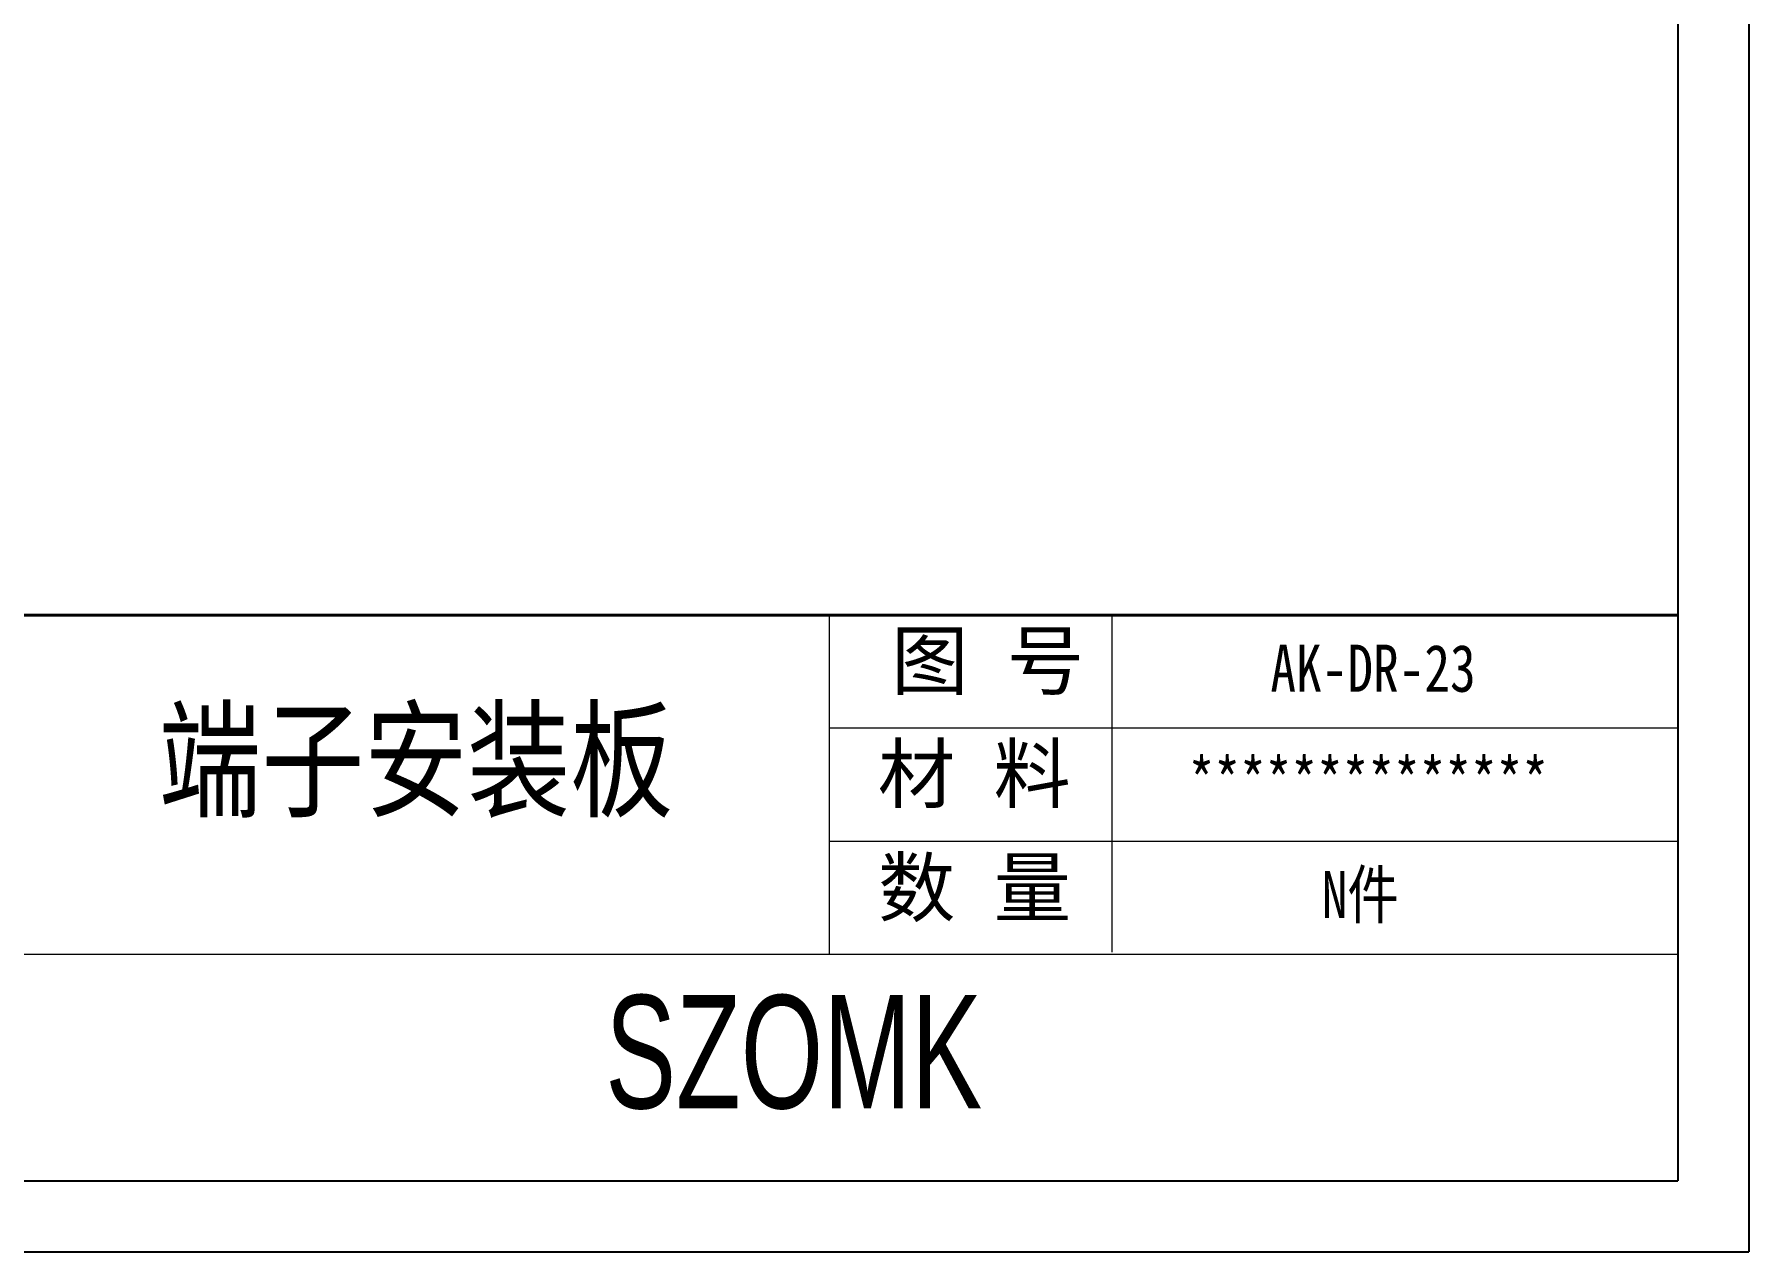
# Model space of a CAD drawing. Header units: inches. Extents: x 1328 to 2905, y 1126 to 1460.
# Drawn here: x 2216.8 to 2409.7, y 1125.7 to 1262.7 of the extents above; entities that cross this region are included whole.
import ezdxf

# ---------------------------------------------------------------- set-up
doc = ezdxf.new("R2010")
doc.units = ezdxf.units.IN
doc.header["$LTSCALE"] = 15
doc.layers.add('文字', color=81, linetype='Continuous')
doc.layers.add('粗实线', color=7, linetype='Continuous', lineweight=30)
doc.layers.add('细实线', color=3, linetype='Continuous', lineweight=9)
doc.styles.get("Standard").update_dxf_attribs({"font": 'txt', "bigfont": 'gbcbig.shx'})
doc.styles.add('宋体', font='', dxfattribs={"width": 0.8, "height": 3.5})
doc.styles.add('长仿宋', font='', dxfattribs={"width": 0.7, "height": 4})
doc.styles.get('宋体').set_extended_font_data('SimSun')
doc.styles.get('长仿宋').set_extended_font_data('SimSun')

msp = doc.modelspace()

# ---------------------------------------------------------------- linework, layer by layer
for p, q in [((2409.721, 1460.087), (2409.721, 1125.657)), ((2401.758, 1452.124), (2401.758, 1133.619)), ((1948.98, 1133.619), (2401.758, 1133.619)), ((1936.741, 1125.657), (2409.721, 1125.657))]:
    msp.add_line(p, q)
at = {"layer": '粗实线', "color": 7, "lineweight": 40}
msp.add_line((2401.758, 1197.32), (2210.655, 1197.32), dxfattribs=at)
at = {"layer": '细实线', "color": 7}
for p, q in [((2306.206, 1197.32), (2306.206, 1159.1)), ((2338.057, 1197.32), (2338.057, 1159.368)), ((2401.758, 1184.58), (2306.206, 1184.58)), ((2401.758, 1171.84), (2306.206, 1171.84)), ((2401.758, 1159.1), (2115.104, 1159.1))]:
    msp.add_line(p, q, dxfattribs=at)

# ---------------------------------------------------------------- texts
at = {"layer": '文字', "color": 0, "attachment_point": 1, "style": '宋体'}
for s, insert, char_height, width in [('{\\H1.111x;AK-DR-23}', (2355.883, 1193.992), 4.77757, 55.23413), ('端子安装板', (2230.734, 1186.322), 10.6168, 135.73238), ('{\\H1.111x;**************}', (2346.693, 1181.252), 4.77757, 55.23413), ('{\\H1.111x;N件}', (2361.662, 1168.512), 4.77757, 55.23413)]:
    msp.add_mtext(s, dxfattribs=dict(at, insert=insert, char_height=char_height, width=width))
at = {"layer": '粗实线', "insert": (2281.036, 1154.538), "char_height": 12.7402, "width": 142.86872, "attachment_point": 1, "style": '长仿宋'}
msp.add_mtext('{\\fSTXinwei|b0|i0|c134|p2;SZOMK}', dxfattribs=at)
at = {"layer": '细实线', "color": 7, "char_height": 6.3701, "attachment_point": 1}
for s, insert, width in [('{\\fSimSun|b0|i0|c134|p54;图 号}', (2313.211, 1195.386), 31.8505), ('{\\fSimSun|b0|i0|c134|p54;材 料   }', (2311.701, 1182.646), 31.8505), ('{\\fSimSun|b0|i0|c134|p54;数 量}', (2311.732, 1169.843), 28.78091)]:
    msp.add_mtext(s, dxfattribs=dict(at, insert=insert, width=width))

doc.saveas('drawing.dxf')
